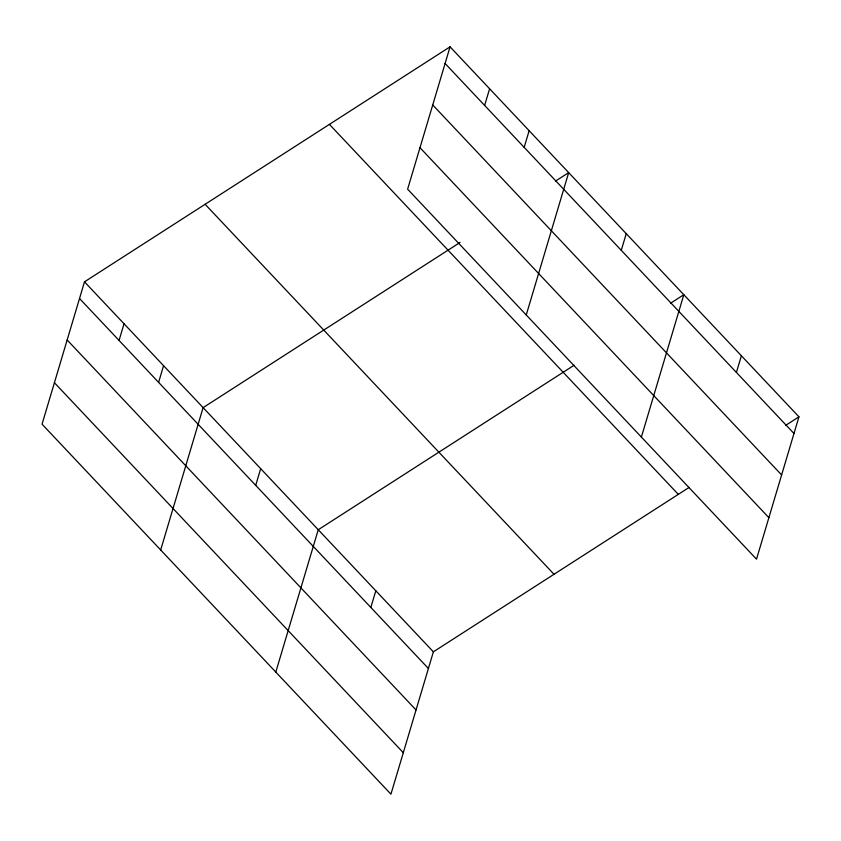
<?xml version="1.0" encoding="UTF-8"?>
<svg xmlns="http://www.w3.org/2000/svg" width="841" height="841" viewBox="0 0 841 841"><rect width="100%" height="100%" fill="white"/><g stroke="black" fill="none" stroke-linecap="round" stroke-linejoin="round"><path stroke-width="1.26" d="M450.061 46.823L407.622 189.172L756.511 559.17L798.95 416.821L450.061 46.823L84.489 281.83L42.05 424.179L390.939 794.177L433.378 651.828L689.273 487.328M119.054 340.437L124.026 323.764M158.602 382.361L163.564 365.698M160.673 549.982L203.112 407.633L460.111 242.418M255.706 485.352L260.678 468.679M275.806 672.075L318.245 529.735L574.14 365.225M484.637 105.419L489.599 88.757M370.839 607.444L375.811 590.781M524.174 147.354L529.147 130.691M526.245 314.965L568.684 172.626L555.523 181.078M621.278 250.334L626.251 233.672M641.378 437.068L683.817 294.718L670.655 303.18M736.411 372.437L741.384 355.775M785.788 425.283L798.95 416.821M445.089 63.485L793.978 433.483M432.726 104.957L781.615 474.955M419.985 147.69L768.884 517.688M329.42 124.373L678.309 494.371M205.12 204.279L554.019 574.277M84.489 281.83L433.378 651.828M79.517 298.502L428.405 668.5M67.154 339.974L416.043 709.972M54.413 382.708L403.302 752.706"/></g></svg>
